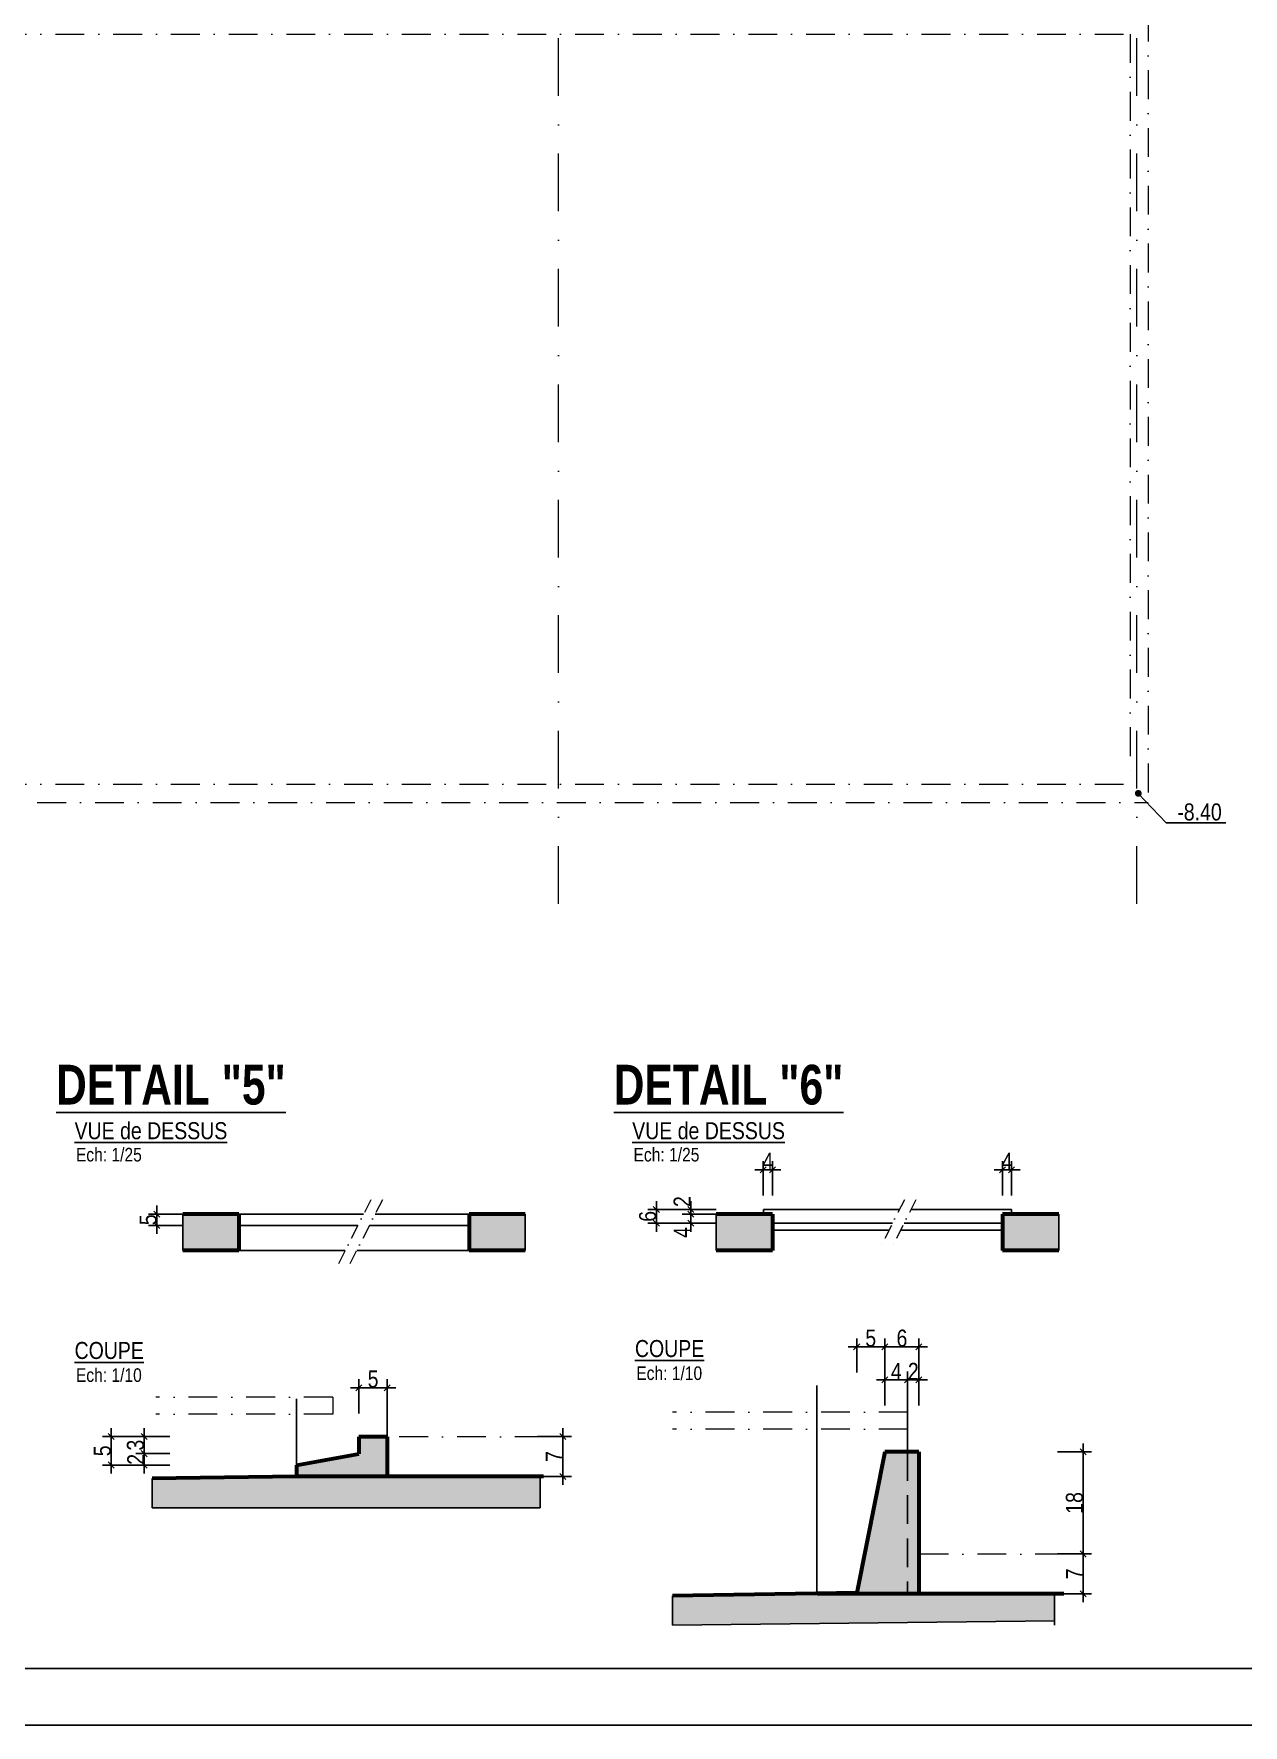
# Model space of a CAD drawing. Header units: millimetres. Extents: x 0 to 26881, y -27198 to -22998.
# Drawn here: x 22476 to 23542, y -27198 to -25708 of the extents above; entities that cross this region are included whole.
import ezdxf
from ezdxf.enums import TextEntityAlignment as Align

# ---------------------------------------------------------------- set-up
doc = ezdxf.new("R2010")
doc.units = ezdxf.units.MM
doc.linetypes.add('CACHEX2', pattern=[19.05, 12.7, -6.35])
doc.linetypes.add('TIRETPTX2', pattern=[50.8, 25.4, -12.7, 0, -12.7])
for name, color, linetype in [('01-Cad  2', 1, 'Continuous'), ('01_cote_gen', 4, 'Continuous'), ('01_linteaux', 2, 'Continuous'), ('01_poch_BN', 9, 'Continuous'), ('01_poch_murs', 253, 'Continuous'), ('01_texte', 230, 'Continuous'), ('AA_COTES', 2, 'Continuous')]:
    doc.layers.add(name, color=color, linetype=linetype)
doc.layers.add('01_murs_coup', color=5, linetype='Continuous', lineweight=60)
doc.layers.add('01_tram_axes', color=2, linetype='TIRETPTX2', lineweight=9)
doc.styles.add('ARIAL NA', font='ARIALN.TTF')
doc.styles.add('impact', font='impact.ttf')
doc.styles.add('STYLE2', font='ARIALN.TTF')
doc.dimstyles.new('JB10', dxfattribs={"dimscale": 0.1, "dimtxt": 150, "dimasz": 15, "dimexe": 0.1, "dimexo": 0.1, "dimgap": 0.09, "dimtad": 1, "dimdec": 1, "dimlfac": 0.2, "dimdsep": 46, "dimtxsty": 'STYLE2', "dimblk1": 'BOND_G', "dimblk2": 'BOND_D', "dimsah": 1, "dimcen": 1.5, "dimdle": 0.01, "dimse1": 1, "dimse2": 1, "dimclrd": 4, "dimclre": 2, "dimclrt": 6, "dimazin": 2, "dimtfac": 2.333333, "dimtdec": 1, "dimtix": 1, "dimtmove": 2, "dimatfit": 3, "dimldrblk": 'BOND_G', "dimfxl": 1, "dimtolj": 1, "dimtzin": 0, "dimarcsym": 0})
doc.dimstyles.new('JB25', dxfattribs={"dimscale": 0.1, "dimtxt": 150, "dimasz": 15, "dimexe": 0.1, "dimexo": 0.1, "dimgap": 0.09, "dimtad": 1, "dimdec": 1, "dimlfac": 0.5, "dimdsep": 46, "dimtxsty": 'STYLE2', "dimblk1": 'BOND_G', "dimblk2": 'BOND_D', "dimsah": 1, "dimcen": 1.5, "dimdle": 0.01, "dimse1": 1, "dimse2": 1, "dimclrd": 4, "dimclre": 2, "dimclrt": 6, "dimazin": 2, "dimtfac": 2.333333, "dimtdec": 1, "dimtix": 1, "dimtmove": 2, "dimatfit": 3, "dimldrblk": 'BOND_G', "dimfxl": 1, "dimtolj": 1, "dimtzin": 0, "dimarcsym": 0})

# ---------------------------------------------------------------- blocks, each defined once
blk = doc.blocks.new('BOND_G')
at = {"layer": 'AA_COTES', "color": 0}
for p, q in [((0, -5), (0, 15)), ((5, 0), (-5, 0)), ((1.77, 1.77), (-1.77, -1.77))]:
    blk.add_line(p, q, dxfattribs=at)
blk = doc.blocks.new('BOND_D')
at = {"layer": 'AA_COTES', "color": 0}
for p, q in [((5, 0), (-5, 0)), ((-1.77, -1.77), (1.77, 1.77)), ((0, 5), (0, -15))]:
    blk.add_line(p, q, dxfattribs=at)
blk = doc.blocks.new('*D3786')
at = {"layer": '01_cote_gen', "color": 4, "lineweight": -2, "transparency": 16777216}
blk.add_line((22942.2, -26945.7), (22942.2, -26977.7), dxfattribs=at)
at = {"layer": 'Defpoints', "color": 0, "transparency": 16777216}
for p in [(22797.4, -26944.2), (22816.3, -26979.2), (22942.2, -26979.2)]:
    blk.add_point(p, dxfattribs=at)
at = {"layer": '01_cote_gen', "color": 4, "lineweight": -2, "transparency": 16777216, "xscale": 1.5, "yscale": 1.5, "zscale": 1.5}
for name, p, rotation in [('BOND_G', (22942.2, -26944.2), 90), ('BOND_D', (22942.2, -26979.2), 270)]:
    blk.add_blockref(name, p, dxfattribs=dict(at, rotation=rotation))
at = {"layer": '01_cote_gen', "color": 6, "transparency": 16777216, "insert": (22934.6, -26961.7), "char_height": 15, "attachment_point": 5, "rotation": 90, "style": 'STYLE2'}
blk.add_mtext('\\A1;7', dxfattribs=at)
blk = doc.blocks.new('*D3787')
at = {"layer": '01_cote_gen', "color": 4, "lineweight": -2, "transparency": 16777216}
blk.add_line((22584.3, -26756.6), (22584.3, -26749.6), dxfattribs=at)
at = {"layer": 'Defpoints', "color": 0, "transparency": 16777216}
for p in [(22584.3, -26748.1), (22656.6, -26748.1), (22656.6, -26758.1)]:
    blk.add_point(p, dxfattribs=at)
at = {"layer": '01_cote_gen', "color": 4, "lineweight": -2, "transparency": 16777216, "xscale": 1.5, "yscale": 1.5, "zscale": 1.5}
for name, p, rotation in [('BOND_D', (22584.3, -26748.1), 90), ('BOND_G', (22584.3, -26758.1), 270)]:
    blk.add_blockref(name, p, dxfattribs=dict(at, rotation=rotation))
at = {"layer": '01_cote_gen', "color": 6, "transparency": 16777216, "insert": (22576.7, -26753.1), "char_height": 15, "attachment_point": 5, "rotation": 90, "style": 'STYLE2'}
blk.add_mtext('\\A1;5', dxfattribs=at)
blk = doc.blocks.new('*D3788')
at = {"layer": '01_cote_gen', "color": 4, "lineweight": -2, "transparency": 16777216}
blk.add_line((22763.9, -26901.2), (22785.9, -26901.2), dxfattribs=at)
at = {"layer": 'Defpoints', "color": 0, "transparency": 16777216}
for p in [(22787.4, -26901.2), (22787.4, -26941.9), (22762.4, -26944.2)]:
    blk.add_point(p, dxfattribs=at)
at = {"layer": '01_cote_gen', "color": 4, "lineweight": -2, "transparency": 16777216, "xscale": 1.5, "yscale": 1.5, "zscale": 1.5, "rotation": 180}
blk.add_blockref('BOND_G', (22762.4, -26901.2), dxfattribs=at)
at = {"layer": '01_cote_gen', "color": 4, "lineweight": -2, "transparency": 16777216, "xscale": 1.5, "yscale": 1.5, "zscale": 1.5}
blk.add_blockref('BOND_D', (22787.4, -26901.2), dxfattribs=at)
at = {"layer": '01_cote_gen', "color": 6, "transparency": 16777216, "insert": (22774.9, -26893.5), "char_height": 15, "attachment_point": 5, "style": 'STYLE2'}
blk.add_mtext('\\A1;5', dxfattribs=at)
blk = doc.blocks.new('*D3772')
at = {"layer": '01_cote_gen', "color": 4, "lineweight": -2, "transparency": 16777216}
blk.add_line((22573.2, -26967.7), (22573.2, -26960.7), dxfattribs=at)
at = {"layer": 'Defpoints', "color": 0, "transparency": 16777216}
for p in [(22573.2, -26959.2), (22685.6, -26959.2), (22707.4, -26969.2)]:
    blk.add_point(p, dxfattribs=at)
at = {"layer": '01_cote_gen', "color": 4, "lineweight": -2, "transparency": 16777216, "xscale": 1.5, "yscale": 1.5, "zscale": 1.5}
for name, p, rotation in [('BOND_D', (22573.2, -26959.2), 90), ('BOND_G', (22573.2, -26969.2), 270)]:
    blk.add_blockref(name, p, dxfattribs=dict(at, rotation=rotation))
at = {"layer": '01_cote_gen', "color": 6, "transparency": 16777216, "insert": (22565.7, -26964.2), "char_height": 15, "attachment_point": 5, "rotation": 90, "style": 'STYLE2'}
blk.add_mtext('\\A1;2', dxfattribs=at)
blk = doc.blocks.new('*D3773')
at = {"layer": '01_cote_gen', "color": 4, "lineweight": -2, "transparency": 16777216}
blk.add_line((22573.2, -26957.7), (22573.2, -26945.7), dxfattribs=at)
at = {"layer": 'Defpoints', "color": 0, "transparency": 16777216}
for p in [(22573.2, -26944.2), (22685.6, -26944.2), (22601.8, -26959.2)]:
    blk.add_point(p, dxfattribs=at)
at = {"layer": '01_cote_gen', "color": 4, "lineweight": -2, "transparency": 16777216, "xscale": 1.5, "yscale": 1.5, "zscale": 1.5}
for name, p, rotation in [('BOND_D', (22573.2, -26944.2), 90), ('BOND_G', (22573.2, -26959.2), 270)]:
    blk.add_blockref(name, p, dxfattribs=dict(at, rotation=rotation))
at = {"layer": '01_cote_gen', "color": 6, "transparency": 16777216, "insert": (22565.5, -26951.7), "char_height": 15, "attachment_point": 5, "rotation": 90, "style": 'STYLE2'}
blk.add_mtext('\\A1;3', dxfattribs=at)
blk = doc.blocks.new('*D3774')
at = {"layer": '01_cote_gen', "color": 4, "lineweight": -2, "transparency": 16777216}
blk.add_line((22544, -26967.7), (22544, -26945.7), dxfattribs=at)
at = {"layer": 'Defpoints', "color": 0, "transparency": 16777216}
for p in [(22544, -26944.2), (22589.6, -26944.2), (22595.7, -26969.2)]:
    blk.add_point(p, dxfattribs=at)
at = {"layer": '01_cote_gen', "color": 4, "lineweight": -2, "transparency": 16777216, "xscale": 1.5, "yscale": 1.5, "zscale": 1.5}
for name, p, rotation in [('BOND_D', (22544, -26944.2), 90), ('BOND_G', (22544, -26969.2), 270)]:
    blk.add_blockref(name, p, dxfattribs=dict(at, rotation=rotation))
at = {"layer": '01_cote_gen', "color": 6, "transparency": 16777216, "insert": (22536.3, -26956.7), "char_height": 15, "attachment_point": 5, "rotation": 90, "style": 'STYLE2'}
blk.add_mtext('\\A1;5', dxfattribs=at)
blk = doc.blocks.new('*D3792')
at = {"layer": '01_cote_gen', "color": 4, "lineweight": -2, "transparency": 16777216}
blk.add_line((23227.6, -26865.2), (23254.6, -26865.2), dxfattribs=at)
at = {"layer": 'Defpoints', "color": 0, "transparency": 16777216}
for p in [(23256.1, -26865.2), (23226.1, -26957.6), (23256.1, -26957.6)]:
    blk.add_point(p, dxfattribs=at)
at = {"layer": '01_cote_gen', "color": 4, "lineweight": -2, "transparency": 16777216, "xscale": 1.5, "yscale": 1.5, "zscale": 1.5, "rotation": 180}
blk.add_blockref('BOND_G', (23226.1, -26865.2), dxfattribs=at)
at = {"layer": '01_cote_gen', "color": 4, "lineweight": -2, "transparency": 16777216, "xscale": 1.5, "yscale": 1.5, "zscale": 1.5}
blk.add_blockref('BOND_D', (23256.1, -26865.2), dxfattribs=at)
at = {"layer": '01_cote_gen', "color": 6, "transparency": 16777216, "insert": (23241.1, -26857.5), "char_height": 15, "attachment_point": 5, "style": 'STYLE2'}
blk.add_mtext('\\A1;6', dxfattribs=at)
blk = doc.blocks.new('*D3793')
at = {"layer": '01_cote_gen', "color": 4, "lineweight": -2, "transparency": 16777216}
blk.add_line((23227.6, -26894.2), (23244.6, -26894.2), dxfattribs=at)
at = {"layer": 'Defpoints', "color": 0, "transparency": 16777216}
for p in [(23226.1, -26887.7), (23246.1, -26894.2), (23246.1, -26899.2)]:
    blk.add_point(p, dxfattribs=at)
at = {"layer": '01_cote_gen', "color": 4, "lineweight": -2, "transparency": 16777216, "xscale": 1.5, "yscale": 1.5, "zscale": 1.5, "rotation": 180}
blk.add_blockref('BOND_G', (23226.1, -26894.2), dxfattribs=at)
at = {"layer": '01_cote_gen', "color": 4, "lineweight": -2, "transparency": 16777216, "xscale": 1.5, "yscale": 1.5, "zscale": 1.5}
blk.add_blockref('BOND_D', (23246.1, -26894.2), dxfattribs=at)
at = {"layer": '01_cote_gen', "color": 6, "transparency": 16777216, "insert": (23236.1, -26886.7), "char_height": 15, "attachment_point": 5, "style": 'STYLE2'}
blk.add_mtext('\\A1;4', dxfattribs=at)
blk = doc.blocks.new('*D3789')
at = {"layer": '01_cote_gen', "color": 4, "lineweight": -2, "transparency": 16777216}
blk.add_line((23247.6, -26894.2), (23254.6, -26894.2), dxfattribs=at)
at = {"layer": 'Defpoints', "color": 0, "transparency": 16777216}
for p in [(23256.1, -26890.3), (23256.1, -26894.2), (23246.1, -26904.4)]:
    blk.add_point(p, dxfattribs=at)
at = {"layer": '01_cote_gen', "color": 4, "lineweight": -2, "transparency": 16777216, "xscale": 1.5, "yscale": 1.5, "zscale": 1.5, "rotation": 180}
blk.add_blockref('BOND_G', (23246.1, -26894.2), dxfattribs=at)
at = {"layer": '01_cote_gen', "color": 4, "lineweight": -2, "transparency": 16777216, "xscale": 1.5, "yscale": 1.5, "zscale": 1.5}
blk.add_blockref('BOND_D', (23256.1, -26894.2), dxfattribs=at)
at = {"layer": '01_cote_gen', "color": 6, "transparency": 16777216, "insert": (23251.1, -26886.7), "char_height": 15, "attachment_point": 5, "style": 'STYLE2'}
blk.add_mtext('\\A1;2', dxfattribs=at)
blk = doc.blocks.new('*D3794')
at = {"layer": '01_cote_gen', "color": 4, "lineweight": -2, "transparency": 16777216}
blk.add_line((23400.8, -27049.1), (23400.8, -27081.1), dxfattribs=at)
at = {"layer": 'Defpoints', "color": 0, "transparency": 16777216}
for p in [(23256.1, -27047.6), (23275, -27082.6), (23400.8, -27082.6)]:
    blk.add_point(p, dxfattribs=at)
at = {"layer": '01_cote_gen', "color": 4, "lineweight": -2, "transparency": 16777216, "xscale": 1.5, "yscale": 1.5, "zscale": 1.5}
for name, p, rotation in [('BOND_G', (23400.8, -27047.6), 90), ('BOND_D', (23400.8, -27082.6), 270)]:
    blk.add_blockref(name, p, dxfattribs=dict(at, rotation=rotation))
at = {"layer": '01_cote_gen', "color": 6, "transparency": 16777216, "insert": (23393.3, -27065.1), "char_height": 15, "attachment_point": 5, "rotation": 90, "style": 'STYLE2'}
blk.add_mtext('\\A1;7', dxfattribs=at)
blk = doc.blocks.new('*D3795')
at = {"layer": '01_cote_gen', "color": 4, "lineweight": -2, "transparency": 16777216}
blk.add_line((23202.7, -26865.2), (23224.6, -26865.2), dxfattribs=at)
at = {"layer": 'Defpoints', "color": 0, "transparency": 16777216}
for p in [(23226.1, -26865.2), (23226.1, -26957.6), (23201.2, -27081.9)]:
    blk.add_point(p, dxfattribs=at)
at = {"layer": '01_cote_gen', "color": 4, "lineweight": -2, "transparency": 16777216, "xscale": 1.5, "yscale": 1.5, "zscale": 1.5, "rotation": 180}
blk.add_blockref('BOND_G', (23201.2, -26865.2), dxfattribs=at)
at = {"layer": '01_cote_gen', "color": 4, "lineweight": -2, "transparency": 16777216, "xscale": 1.5, "yscale": 1.5, "zscale": 1.5}
blk.add_blockref('BOND_D', (23226.1, -26865.2), dxfattribs=at)
at = {"layer": '01_cote_gen', "color": 6, "transparency": 16777216, "insert": (23213.6, -26857.5), "char_height": 15, "attachment_point": 5, "style": 'STYLE2'}
blk.add_mtext('\\A1;5', dxfattribs=at)
blk = doc.blocks.new('*D3796')
at = {"layer": '01_cote_gen', "color": 4, "lineweight": -2, "transparency": 16777216}
blk.add_line((23054.9, -26754.6), (23054.9, -26749.6), dxfattribs=at)
at = {"layer": 'Defpoints', "color": 0, "transparency": 16777216}
for p in [(23054.9, -26748.1), (23126.9, -26748.1), (23142.8, -26756.1)]:
    blk.add_point(p, dxfattribs=at)
at = {"layer": '01_cote_gen', "color": 4, "lineweight": -2, "transparency": 16777216, "xscale": 1.5, "yscale": 1.5, "zscale": 1.5}
for name, p, rotation in [('BOND_D', (23054.9, -26748.1), 90), ('BOND_G', (23054.9, -26756.1), 270)]:
    blk.add_blockref(name, p, dxfattribs=dict(at, rotation=rotation))
at = {"layer": '01_cote_gen', "color": 6, "transparency": 16777216, "insert": (23047.4, -26764.3), "char_height": 15, "attachment_point": 5, "rotation": 90, "style": 'STYLE2'}
blk.add_mtext('\\A1;4', dxfattribs=at)
blk = doc.blocks.new('*D3790')
at = {"layer": '01_cote_gen', "color": 4, "lineweight": -2, "transparency": 16777216}
blk.add_line((23024.6, -26754.6), (23024.6, -26745.6), dxfattribs=at)
at = {"layer": 'Defpoints', "color": 0, "transparency": 16777216}
for p in [(23024.6, -26744.1), (23067.4, -26744.1), (23066.5, -26756.1)]:
    blk.add_point(p, dxfattribs=at)
at = {"layer": '01_cote_gen', "color": 4, "lineweight": -2, "transparency": 16777216, "xscale": 1.5, "yscale": 1.5, "zscale": 1.5}
for name, p, rotation in [('BOND_D', (23024.6, -26744.1), 90), ('BOND_G', (23024.6, -26756.1), 270)]:
    blk.add_blockref(name, p, dxfattribs=dict(at, rotation=rotation))
at = {"layer": '01_cote_gen', "color": 6, "transparency": 16777216, "insert": (23017, -26750.1), "char_height": 15, "attachment_point": 5, "rotation": 90, "style": 'STYLE2'}
blk.add_mtext('\\A1;6', dxfattribs=at)
blk = doc.blocks.new('*D3791')
at = {"layer": '01_cote_gen', "color": 4, "lineweight": -2, "transparency": 16777216}
blk.add_line((23054.9, -26746.6), (23054.9, -26745.6), dxfattribs=at)
at = {"layer": 'Defpoints', "color": 0, "transparency": 16777216}
for p in [(23047.1, -26744.1), (23047.4, -26748.1), (23054.9, -26744.1)]:
    blk.add_point(p, dxfattribs=at)
at = {"layer": '01_cote_gen', "color": 4, "lineweight": -2, "transparency": 16777216, "xscale": 1.5, "yscale": 1.5, "zscale": 1.5}
for name, p, rotation in [('BOND_D', (23054.9, -26744.1), 90), ('BOND_G', (23054.9, -26748.1), 270)]:
    blk.add_blockref(name, p, dxfattribs=dict(at, rotation=rotation))
at = {"layer": '01_cote_gen', "color": 6, "transparency": 16777216, "insert": (23047.3, -26737.1), "char_height": 15, "attachment_point": 5, "rotation": 90, "style": 'STYLE2'}
blk.add_mtext('\\A1;2', dxfattribs=at)
blk = doc.blocks.new('*D3797')
at = {"layer": '01_cote_gen', "color": 4, "lineweight": -2, "transparency": 16777216}
for p, q in [((23117.4, -26709.1), (23115.9, -26709.1)), ((23126.9, -26709.1), (23118.9, -26709.1)), ((23128.4, -26709.1), (23129.9, -26709.1))]:
    blk.add_line(p, q, dxfattribs=at)
at = {"layer": 'Defpoints', "color": 0, "transparency": 16777216}
for p in [(23118.9, -26709.1), (23118.9, -26744.1), (23126.9, -26748.1)]:
    blk.add_point(p, dxfattribs=at)
at = {"layer": '01_cote_gen', "color": 4, "lineweight": -2, "transparency": 16777216, "xscale": 1.5, "yscale": 1.5, "zscale": 1.5}
blk.add_blockref('BOND_D', (23118.9, -26709.1), dxfattribs=at)
at = {"layer": '01_cote_gen', "color": 4, "lineweight": -2, "transparency": 16777216, "xscale": 1.5, "yscale": 1.5, "zscale": 1.5, "rotation": 180}
blk.add_blockref('BOND_G', (23126.9, -26709.1), dxfattribs=at)
at = {"layer": '01_cote_gen', "color": 6, "transparency": 16777216, "insert": (23122.9, -26701.6), "char_height": 15, "attachment_point": 5, "style": 'STYLE2'}
blk.add_mtext('\\A1;4', dxfattribs=at)
blk = doc.blocks.new('*D3798')
at = {"layer": '01_cote_gen', "color": 4, "lineweight": -2, "transparency": 16777216}
for p, q in [((23328.3, -26709.1), (23326.8, -26709.1)), ((23337.8, -26709.1), (23329.8, -26709.1)), ((23339.3, -26709.1), (23340.8, -26709.1))]:
    blk.add_line(p, q, dxfattribs=at)
at = {"layer": 'Defpoints', "color": 0, "transparency": 16777216}
for p in [(23329.8, -26709.1), (23329.8, -26748.1), (23337.8, -26748.1)]:
    blk.add_point(p, dxfattribs=at)
at = {"layer": '01_cote_gen', "color": 4, "lineweight": -2, "transparency": 16777216, "xscale": 1.5, "yscale": 1.5, "zscale": 1.5}
blk.add_blockref('BOND_D', (23329.8, -26709.1), dxfattribs=at)
at = {"layer": '01_cote_gen', "color": 4, "lineweight": -2, "transparency": 16777216, "xscale": 1.5, "yscale": 1.5, "zscale": 1.5, "rotation": 180}
blk.add_blockref('BOND_G', (23337.8, -26709.1), dxfattribs=at)
at = {"layer": '01_cote_gen', "color": 6, "transparency": 16777216, "insert": (23333.8, -26701.6), "char_height": 15, "attachment_point": 5, "style": 'STYLE2'}
blk.add_mtext('\\A1;4', dxfattribs=at)
blk = doc.blocks.new('*D3799')
at = {"layer": '01_cote_gen', "color": 4, "lineweight": -2, "transparency": 16777216}
blk.add_line((23400.8, -26959.1), (23400.8, -27046.1), dxfattribs=at)
at = {"layer": 'Defpoints', "color": 0, "transparency": 16777216}
for p in [(23256.1, -26957.6), (23292.6, -27047.6), (23400.8, -27047.6)]:
    blk.add_point(p, dxfattribs=at)
at = {"layer": '01_cote_gen', "color": 4, "lineweight": -2, "transparency": 16777216, "xscale": 1.5, "yscale": 1.5, "zscale": 1.5}
for name, p, rotation in [('BOND_G', (23400.8, -26957.6), 90), ('BOND_D', (23400.8, -27047.6), 270)]:
    blk.add_blockref(name, p, dxfattribs=dict(at, rotation=rotation))
at = {"layer": '01_cote_gen', "color": 6, "transparency": 16777216, "insert": (23393.2, -27002.6), "char_height": 15, "attachment_point": 5, "rotation": 90, "style": 'STYLE2'}
blk.add_mtext('\\A1;18', dxfattribs=at)

msp = doc.modelspace()

# ---------------------------------------------------------------- hatches: boundary and pattern name
at = {"layer": '01_poch_BN'}
h = msp.add_hatch(color=256, dxfattribs=at)
h.dxf.hatch_style = 1
h.paths.add_polyline_path([(22656.61, -26748.14), (22607.09, -26748.14), (22607.09, -26780.14), (22656.61, -26780.14)])
h.paths.add_polyline_path([(22909.01, -26748.14), (22859.48, -26748.14), (22859.48, -26780.14), (22909.01, -26780.14)])
h = msp.add_hatch(color=256, dxfattribs=at)
h.dxf.hatch_style = 1
h.paths.add_polyline_path([(23126.92, -26748.14), (23077.4, -26748.14), (23077.4, -26780.14), (23126.92, -26780.14)])
h.paths.add_polyline_path([(23379.32, -26748.14), (23329.8, -26748.14), (23329.8, -26780.14), (23379.32, -26780.14)])
at = {"layer": '01_poch_BN', "ltscale": 0.1}
h = msp.add_hatch(color=256, dxfattribs=at)
h.dxf.hatch_style = 1
h.paths.add_polyline_path([(22787.38, -26944.25), (22762.38, -26944.25), (22762.38, -26959.25), (22707.38, -26969.25), (22707.38, -26979.25), (22787.38, -26979.25)])
h.paths.add_polyline_path([(22922.12, -26979.25), (22797.38, -26979.25), (22707.38, -26979.25), (22707.38, -26979.22), (22580.03, -26981.12), (22580.03, -27007.02), (22922.12, -27007.02)])
h = msp.add_hatch(color=256, dxfattribs=at)
h.dxf.hatch_style = 1
h.paths.add_polyline_path([(23246.07, -26957.61), (23226.07, -26957.61), (23201.21, -27081.91), (23166.07, -27082.46), (23166.07, -27082.61), (23246.07, -27082.61)])
h.paths.add_polyline_path([(23256.07, -26957.61), (23246.07, -26957.61), (23246.07, -27082.61), (23256.07, -27082.61)])
h.paths.add_polyline_path([(23375.69, -27082.61), (23256.07, -27082.61), (23246.07, -27082.61), (23166.07, -27082.61), (23166.07, -27082.46), (23038.71, -27084.48), (23038.71, -27110.38), (23375.69, -27106.62)])

# ---------------------------------------------------------------- linework, layer by layer
at = {"layer": '01-Cad  2'}
for p, q in [((25830.5, -27148.43), (19063.04, -27148.43)), ((26880.5, -27198.43), (19013.04, -27198.43))]:
    msp.add_line(p, q, dxfattribs=at)
at = {"layer": '01_linteaux'}
for p, q in [((22766.53, -26748.14), (22656.61, -26748.14)), ((22859.48, -26748.14), (22776.67, -26748.14)), ((23118.92, -26744.14), (23238.86, -26744.14)), ((23118.92, -26744.14), (23118.92, -26748.14)), ((23249.01, -26744.14), (23337.8, -26744.14)), ((23337.8, -26744.14), (23337.8, -26748.14)), ((22761.48, -26758.14), (22656.61, -26758.14)), ((22859.48, -26758.14), (22771.62, -26758.14)), ((23126.92, -26756.14), (23232.8, -26756.14)), ((23126.92, -26762.14), (23229.76, -26762.14)), ((23239.91, -26762.14), (23329.8, -26762.14)), ((23242.94, -26756.14), (23329.8, -26756.14)), ((22656.61, -26780.14), (22750.35, -26780.14)), ((22859.48, -26780.14), (22760.5, -26780.14)), ((22707.38, -26910.88), (22707.38, -26969.25)), ((22787.38, -26910.88), (22787.38, -26944.25)), ((23166.07, -26899.24), (23166.07, -27082.61)), ((23246.07, -26899.24), (23246.07, -26957.61)), ((23256.07, -27082.61), (23246.07, -27082.61))]:
    msp.add_line(p, q, dxfattribs=at)
at = {"layer": '01_linteaux', "linetype": 'CACHEX2', "ltscale": 2}
msp.add_line((23246.07, -26957.61), (23246.07, -27082.61), dxfattribs=at)
at = {"layer": '01_murs_coup'}
for p, q in [((22656.61, -26748.14), (22607.09, -26748.14)), ((22656.61, -26748.14), (22656.61, -26780.14)), ((22859.48, -26748.14), (22859.48, -26780.14)), ((22909.01, -26748.14), (22859.48, -26748.14)), ((23126.92, -26748.14), (23077.4, -26748.14)), ((23126.92, -26748.14), (23126.92, -26780.14)), ((23329.8, -26748.14), (23329.8, -26780.14)), ((23379.32, -26748.14), (23329.8, -26748.14)), ((22656.61, -26780.14), (22607.09, -26780.14)), ((22909.01, -26780.14), (22859.48, -26780.14)), ((23126.92, -26780.14), (23077.4, -26780.14)), ((23379.32, -26780.14), (23329.8, -26780.14)), ((22762.38, -26944.25), (22762.38, -26959.25)), ((22787.38, -26944.25), (22762.38, -26944.25)), ((22787.38, -26944.25), (22787.38, -26979.25)), ((23226.07, -26957.61), (23201.21, -27081.91)), ((23256.07, -26957.61), (23226.07, -26957.61)), ((23256.07, -26957.61), (23256.07, -27082.61)), ((22707.38, -26969.25), (22762.38, -26959.25)), ((22707.38, -26969.25), (22707.38, -26979.25)), ((22707.38, -26979.22), (22580.03, -26981.12)), ((22925.2, -26979.25), (22707.38, -26979.25)), ((22925.2, -26979.25), (22797.38, -26979.25)), ((23201.21, -27081.91), (23038.71, -27084.48)), ((23383.88, -27082.61), (23166.07, -27082.61)), ((23383.88, -27082.61), (23256.07, -27082.61))]:
    msp.add_line(p, q, dxfattribs=at)
at = {"layer": '01_poch_BN'}
for p, q in [((22909.01, -26748.14), (22909.01, -26780.14)), ((23379.32, -26748.14), (23379.32, -26780.14)), ((22580.03, -26981.12), (22580.03, -27007.02)), ((22922.12, -27007.02), (22922.12, -26979.25)), ((22580.03, -27007.02), (22922.12, -27007.02)), ((23038.71, -27084.48), (23038.71, -27110.38)), ((23375.69, -27110.38), (23375.69, -27082.61))]:
    msp.add_line(p, q, dxfattribs=at)
at = {"layer": '01_poch_BN', "ltscale": 0.1}
msp.add_line((23038.71, -27110.38), (23375.69, -27106.62), dxfattribs=at)
at = {"layer": '01_poch_murs'}
for p, q in [((22607.09, -26748.14), (22607.09, -26780.14)), ((23077.4, -26748.14), (23077.4, -26780.14))]:
    msp.add_line(p, q, dxfattribs=at)
at = {"layer": '01_texte'}
for q in [(23449.45, -26377.43), (23526.74, -26403.38)]:
    msp.add_line((23473.9, -26403.38), q, dxfattribs=at)
at = {"layer": '01_texte', "const_width": 3}
msp.add_lwpolyline([(23450.95, -26377.43, -1), (23447.95, -26377.43, -1)], format="xyb", close=True, dxfattribs=at)
at = {"layer": '01_tram_axes', "color": 253, "ltscale": 2}
for p, q in [((22938.22, -26474.69), (22938.22, -23114.83)), ((23448.3, -26474.69), (23448.3, -23114.83))]:
    msp.add_line(p, q, dxfattribs=at)
at = {"layer": '01_tram_axes'}
for p, q in [((23458.22, -25180.41), (23458.22, -26385.41)), ((22342.22, -25708.41), (23442.22, -25708.41)), ((23442.22, -25708.41), (23442.22, -26369.41)), ((22342.22, -26369.41), (23442.22, -26369.41)), ((22326.22, -26385.41), (23458.22, -26385.41)), ((22739.41, -26909.46), (22583.27, -26909.46)), ((22739.41, -26909.46), (22739.41, -26924.46)), ((22739.41, -26924.46), (22583.27, -26924.46)), ((23246.07, -26922.61), (23038.71, -26922.61)), ((23246.07, -26937.61), (23038.71, -26937.61)), ((22925.2, -26944.25), (22787.38, -26944.25)), ((23383.88, -27047.61), (23256.07, -27047.61))]:
    msp.add_line(p, q, dxfattribs=at)
at = {"layer": '01_tram_axes', "ltscale": 0.5}
for p, q in [((22772.96, -26735.41), (22744.32, -26792.07)), ((22783.11, -26735.41), (22754.47, -26792.07)), ((23243.28, -26735.41), (23221.94, -26777.62)), ((23253.42, -26735.41), (23232.08, -26777.62))]:
    msp.add_line(p, q, dxfattribs=at)
at = {"layer": '01_tram_axes', "ltscale": 2}
for p, q in [((22787.38, -26936.23), (22787.38, -26924.25)), ((23246.07, -26922.61), (23246.07, -26937.61))]:
    msp.add_line(p, q, dxfattribs=at)

# ---------------------------------------------------------------- texts
at = {"layer": '01_texte', "style": 'ARIAL NA'}
for s, height, p in [('-8.40', 15, (23483.84, -26401.27)), ('%%UVUE de DESSUS', 15, (22511.78, -26682.14)), ('%%UVUE de DESSUS', 15, (23003.33, -26682.14)), (' Ech: 1/25', 12, (22509.12, -26701.74)), (' Ech: 1/25', 12, (23000.67, -26701.74)), ('%%UCOUPE', 15, (22511.78, -26875.77)), ('%%UCOUPE', 15, (23005.74, -26874.07)), (' Ech: 1/10', 12, (22509.12, -26896)), (' Ech: 1/10', 12, (23003.09, -26894.3))]:
    msp.add_text(s, height=height, dxfattribs=at).set_placement(p)
at = {"layer": '01_texte', "style": 'impact'}
for s, p in [('%%UDETAIL "5"', (22596.69, -26662.06)), ('%%UDETAIL "6"', (23088.24, -26662.06))]:
    msp.add_text(s, height=35, dxfattribs=at).set_placement(p, align=Align.BOTTOM_CENTER)

# ---------------------------------------------------------------- dimensions: what is measured, and where the dimension line sits
at = {"layer": '01_cote_gen'}
for base, p1, p2, dimstyle, picture, middle in [((23118.92, -26709.07), (23126.92, -26748.14), (23118.92, -26744.14), 'JB25', '*D3797', (23122.92, -26701.56)), ((23329.8, -26709.07), (23337.8, -26748.14), (23329.8, -26748.14), 'JB25', '*D3798', (23333.8, -26701.56)), ((23226.07, -26865.15), (23201.21, -27081.91), (23226.07, -26957.61), 'JB10', '*D3795', (23213.64, -26857.52)), ((23256.07, -26865.15), (23226.07, -26957.61), (23256.07, -26957.61), 'JB10', '*D3792', (23241.07, -26857.49)), ((22787.38, -26901.16), (22762.38, -26944.25), (22787.38, -26941.92), 'JB10', '*D3788', (22774.88, -26893.52)), ((23246.07, -26894.21), (23226.07, -26887.65), (23246.07, -26899.24), 'JB10', '*D3793', (23236.07, -26886.7)), ((23256.07, -26894.21), (23246.07, -26904.36), (23256.07, -26890.31), 'JB10', '*D3789', (23251.07, -26886.67))]:
    dim = msp.add_linear_dim(base=base, p1=p1, p2=p2, dimstyle=dimstyle, dxfattribs=at)
    dim.commit()
    dim.dimension.update_dxf_attribs({"geometry": picture, "text_midpoint": middle})
for base, p1, p2, picture, middle in [((23054.86, -26744.14), (23047.36, -26748.14), (23047.12, -26744.14), '*D3791', (23047.32, -26737.07)), ((23054.86, -26748.14), (23142.76, -26756.14), (23126.92, -26748.14), '*D3796', (23047.35, -26764.31))]:
    dim = msp.add_linear_dim(base=base, p1=p1, p2=p2, angle=90, dimstyle='JB25', dxfattribs=at)
    dim.commit()
    dim.dimension.update_dxf_attribs({"geometry": picture, "text_midpoint": middle, "dimtype": 160})
for base, p1, p2, dimstyle, picture, middle in [((22584.34, -26748.14), (22656.61, -26758.14), (22656.61, -26748.14), 'JB25', '*D3787', (22576.7, -26753.14)), ((23024.62, -26744.14), (23066.5, -26756.14), (23067.37, -26744.14), 'JB25', '*D3790', (23016.95, -26750.14)), ((22543.99, -26944.25), (22595.7, -26969.25), (22589.58, -26944.25), 'JB10', '*D3774', (22536.35, -26956.75)), ((22573.2, -26944.25), (22601.78, -26959.25), (22685.65, -26944.25), 'JB10', '*D3773', (22565.54, -26951.75)), ((22942.15, -26979.25), (22797.38, -26944.25), (22816.29, -26979.25), 'JB10', '*D3786', (22934.64, -26961.75)), ((22573.2, -26959.25), (22707.38, -26969.25), (22685.65, -26959.25), 'JB10', '*D3772', (22565.66, -26964.25)), ((23400.84, -27047.61), (23256.07, -26957.61), (23292.6, -27047.61), 'JB10', '*D3799', (23393.17, -27002.61)), ((23400.84, -27082.61), (23256.07, -27047.61), (23274.98, -27082.61), 'JB10', '*D3794', (23393.33, -27065.11))]:
    dim = msp.add_linear_dim(base=base, p1=p1, p2=p2, angle=90, dimstyle=dimstyle, dxfattribs=at)
    dim.commit()
    dim.dimension.update_dxf_attribs({"geometry": picture, "text_midpoint": middle})

doc.saveas('drawing.dxf')
